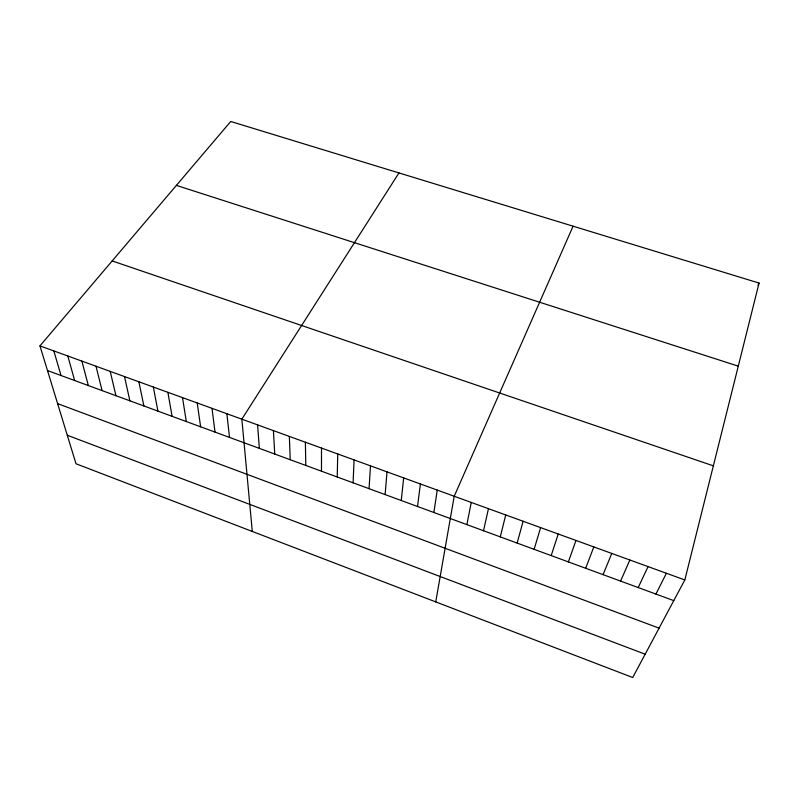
<?xml version="1.0" encoding="UTF-8"?>
<svg xmlns="http://www.w3.org/2000/svg" width="799" height="799" viewBox="0 0 799 799"><rect width="100%" height="100%" fill="white"/><g stroke="black" fill="none" stroke-linecap="round" stroke-linejoin="round"><path stroke-width="1.2" d="M321.478 471.2L321.508 448.079M337.238 476.993L337.737 453.972M353.098 482.816L354.067 459.894M369.058 488.678L370.496 465.857M385.108 494.581L387.026 471.859M401.268 500.514L403.665 477.902M417.517 506.486L420.404 483.974M433.867 512.489L437.253 490.097M435.745 601.897L454.212 496.249L573.093 226.197M466.866 524.613L471.27 502.441M483.525 530.736L488.449 508.673M500.284 536.888L505.727 514.946M684.823 579.954L759.05 283.066L230.731 121.478L39.95 345.887L76.005 463.76L632.708 677.522L684.823 579.954L39.95 345.887M517.143 543.09L523.115 521.258M534.112 549.322L540.623 527.61M551.19 555.595L558.241 534.012M568.369 561.907L575.969 540.444M585.657 568.259L593.817 546.925M603.065 574.651L611.784 553.437M620.573 581.083L629.862 559.999M758.041 285.313L759.05 283.066M638.191 587.565L648.059 566.611M655.929 594.076L666.386 573.263M398.951 172.934L241.847 419.165L252.294 531.455M176.389 185.388L738.276 366.142M112.17 260.933L713.357 465.837M47.491 370.546L673.777 600.628M57.608 403.625L659.075 628.144M67.276 435.235L645.163 654.201M53.843 350.931L61.034 375.52M67.815 356.004L74.647 380.524M81.868 361.098L88.339 385.547M96 366.232L102.102 390.611M110.212 371.385L115.945 395.695M124.514 376.579L129.867 400.808M138.886 381.792L143.86 405.952M153.338 387.046L157.932 411.115M167.88 392.319L172.085 416.319M182.502 397.632L186.317 421.542M197.213 402.966L200.629 426.806M212.005 408.339L215.021 432.089M226.886 413.732L229.493 437.413M257.588 424.878L259.345 448.379M273.418 430.631L274.736 454.032M289.348 436.414L290.227 459.725M305.378 442.227L305.807 465.447"/></g></svg>
